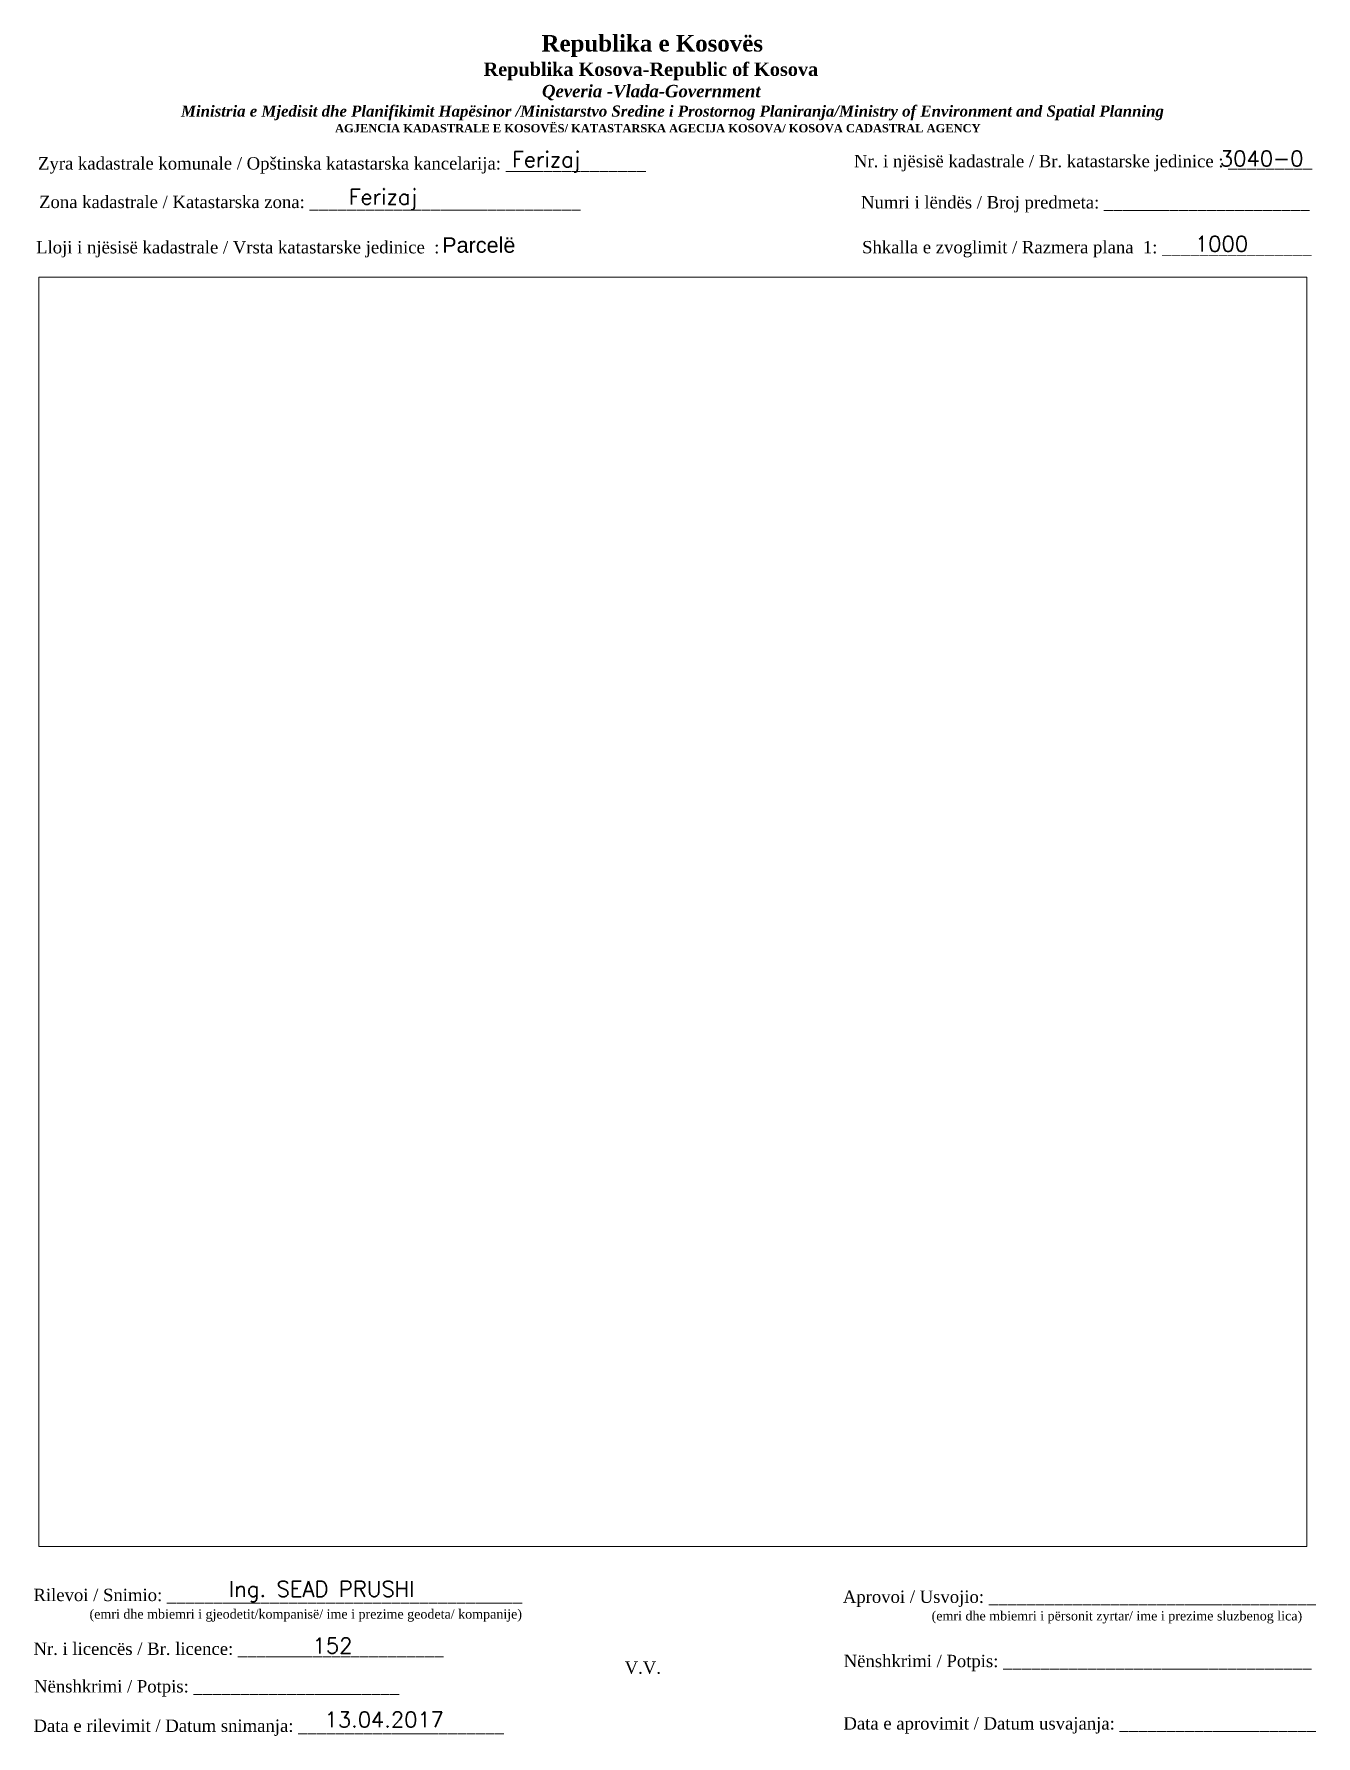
# Paper-space layout 'Manuali Portrait' of a CAD drawing. Header units: metres, sheet in millimetres. Extents: x 1 to 208, y 4 to 278.
import ezdxf

# ---------------------------------------------------------------- set-up
doc = ezdxf.new("R2010")
doc.units = ezdxf.units.M
doc.layers.add('Korniza_txt', color=250, linetype='Continuous')
doc.styles.get("Standard").update_dxf_attribs({"font": 'simplex.shx'})

psp = doc.layouts.new('Manuali Portrait')

# ---------------------------------------------------------------- texts
at = {"layer": 'Korniza_txt', "attachment_point": 1}
for s, insert, char_height, width in [('\\pi77.297;{\\fBook Antiqua|b1|i0|c0|p18;\\H1.333x;Republika e Kosovës\\fTimes New Roman|b1|i0|c0|p18;\\P\\pi67.927;\\fBook Antiqua|b1|i0|c0|p18;\\H0.8125x;Republika Kosova-Republic of Kosova\\fTimes New Roman|b1|i0|c0|p18;\\P\\pi77.378;\\fBook Antiqua|b1|i1|c0|p18;\\H0.9233x;Qeveria -Vlada-Government \\P\\pi13.032,l6,t23.033;\\fTimes New Roman|b1|i1|c0|p18;\\H0.9x;Ministria e Mjedisit dhe Planifikimit Hapësinor /Ministarstvo Sredine i Prostornog Planiranja/Ministry of Environment and Spatial Planning\\P\\pi43.931,l0,tz;\\fBook Antiqua|b1|i0|c0|p18;\\H0.7406x;AGJENCIA KADASTRALE E KOSOVËS/ KATASTARSKA AGECIJA KOSOVA/ KOSOVA CADASTRAL AGENCY}', (5.98, 278.31), 2, 191.8237), ('{\\fTimes New Roman|b0|i0|c0|p18; Zyra kadastrale komunale / Opštinska katastarska kancelarija: _______________}', (1.15, 258.58), 2, 114.6874), ('Ferizaj', (78.51, 259.47), 2.5, 29.4868), ('{\\fTimes New Roman|b0|i0|c0|p18;Nr. i njësisë kadastrale / Br. katastarske jedinice : _________}', (133.78, 258.94), 2, 98.5379), ('3040-0', (192.93, 259.61), 2.5, 29.4868), ('Ferizaj', (52.12, 253.41), 2.5, 38.4326), ('{\\fTimes New Roman|b0|i0|c0|p18; Zona kadastrale / Katastarska zona: _____________________________}', (1.32, 252.35), 2, 87.8278), ('{\\fTimes New Roman|b0|i0|c0|p18; Numri i lëndës / Broj predmeta: ______________________}', (134.16, 252.29), 2, 83.344), ('{\\fTimes New Roman|b0|i0|c0|p18; Lloji i njësisë kadastrale / Vrsta katastarske jedinice  : }', (0.84, 245.03), 2, 108.0893), ('{\\fArial|b0|i0|c0|p34;Parcelë}', (67.22, 245.63), 2.5, 29.4868), ('{\\fTimes New Roman|b0|i0|c0|p18; Shkalla e zvoglimit / Razmera plana  1: ________________}', (134.33, 245.04), 2, 98.5379), ('1000', (188.9, 245.82), 2.5, 29.4868), ('Ing. SEAD PRUSHI', (32.76, 28.51), 2.5, 41.9482), ('{\\fTimes New Roman|b0|i0|c0|p18; Rilevoi / Snimio: ______________________________________\\P             \\H0.75x;(emri dhe mbiemri i gjeodetit/kompanisë/ ime i prezime geodeta/ kompanije)}', (0.41, 27.3), 2, 87.3883), ('{\\fTimes New Roman|b0|i0|c0|p18; Aprovoi / Usvojio: ___________________________________\\P                    \\H0.75x;(emri dhe mbiemri i përsonit zyrtar/ ime i prezime sluzbenog lica)}', (131.22, 27.01), 2, 83.344), ('152', (46.29, 19.36), 2.5, 29.4868), ('{\\fTimes New Roman|b0|i0|c0|p18; Nr. i licencës / Br. licence: ______________________\\P                                }', (0.41, 18.61), 2, 83.344), ('{\\fTimes New Roman|b0|i0|c0|p18; Nënshkrimi / Potpis: _________________________________\\P                                 }', (131.36, 16.63), 2, 83.344), ('{\\fTimes New Roman|b0|i0|c0|p18;V.V.                                 }', (96.71, 15.56), 2, 9.4297), ('{\\fTimes New Roman|b0|i0|c0|p18; Nënshkrimi / Potpis: ______________________\\P                                 }', (0.51, 12.54), 2, 83.344), ('{\\fTimes New Roman|b0|i0|c0|p18; Data e rilevimit / Datum snimanja: ______________________\\P                                 }', (0.41, 6.17), 2, 83.344), ('13.04.2017', (48.22, 7.41), 2.5, 29.4868), ('{\\fTimes New Roman|b0|i0|c0|p18; Data e aprovimit / Datum usvajanja: _____________________}', (131.31, 6.55), 2, 83.344)]:
    psp.add_mtext(s, dxfattribs=dict(at, insert=insert, char_height=char_height, width=width))

# ---------------------------------------------------------------- viewports
at = {"layer": '0', "view_target_point": (370776.427, 310629.57)}
psp.add_viewport(center=(104.5, 136.65), size=(204.96, 205.058), view_center_point=(7141456.166, 4380926.071), view_height=205.0576, dxfattribs=at)

doc.saveas('drawing.dxf')
